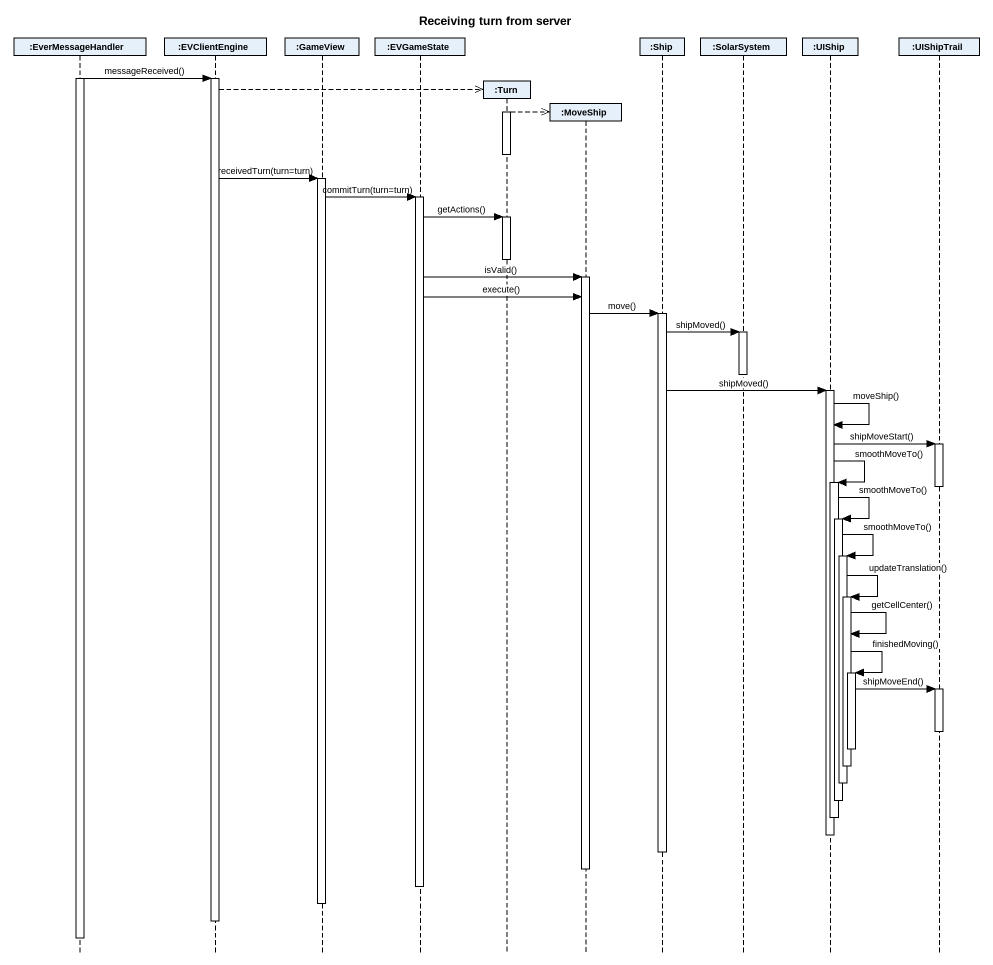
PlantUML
@startuml
title Receiving turn from server
hide footbox
participant ":EverMessageHandler" as EverMessageHandler
participant ":EVClientEngine" as EVClientEngine
participant ":GameView" as GameView
participant ":EVGameState" as EVGameState
participant ":Turn" as Turn
participant ":MoveShip" as MoveShip
participant ":Ship" as Ship
participant ":SolarSystem" as SolarSystem
participant ":UIShip" as UIShip
participant ":UIShipTrail" as UIShipTrail

activate EverMessageHandler
EverMessageHandler -> EVClientEngine : messageReceived()
activate EVClientEngine
EVClientEngine -->> Turn **
activate Turn
Turn -->> MoveShip **
deactivate Turn
EVClientEngine -> GameView : receivedTurn(turn=turn)
activate GameView
GameView -> EVGameState : commitTurn(turn=turn)
activate EVGameState
EVGameState -> Turn : getActions()
activate Turn
deactivate Turn
EVGameState -> MoveShip : isValid()
activate MoveShip
EVGameState -> MoveShip : execute()
MoveShip -> Ship : move()
activate Ship
Ship -> SolarSystem : shipMoved()
activate SolarSystem
deactivate SolarSystem
Ship -> UIShip : shipMoved()
activate UIShip
UIShip -> UIShip : moveShip()
UIShip -> UIShipTrail : shipMoveStart()
activate UIShipTrail
UIShip -> UIShip : smoothMoveTo()
activate UIShip
deactivate UIShipTrail
UIShip -> UIShip : smoothMoveTo()
activate UIShip
UIShip -> UIShip : smoothMoveTo()
activate UIShip
UIShip -> UIShip : updateTranslation()
activate UIShip
UIShip -> UIShip : getCellCenter()
UIShip -> UIShip : finishedMoving()
activate UIShip
UIShip -> UIShipTrail : shipMoveEnd()
activate UIShipTrail
deactivate UIShipTrail
deactivate UIShip
deactivate UIShip
deactivate UIShip
deactivate UIShip
deactivate UIShip
deactivate UIShip
deactivate Ship
deactivate MoveShip
deactivate EVGameState
deactivate GameView
deactivate EVClientEngine
deactivate EverMessageHandler
@enduml
